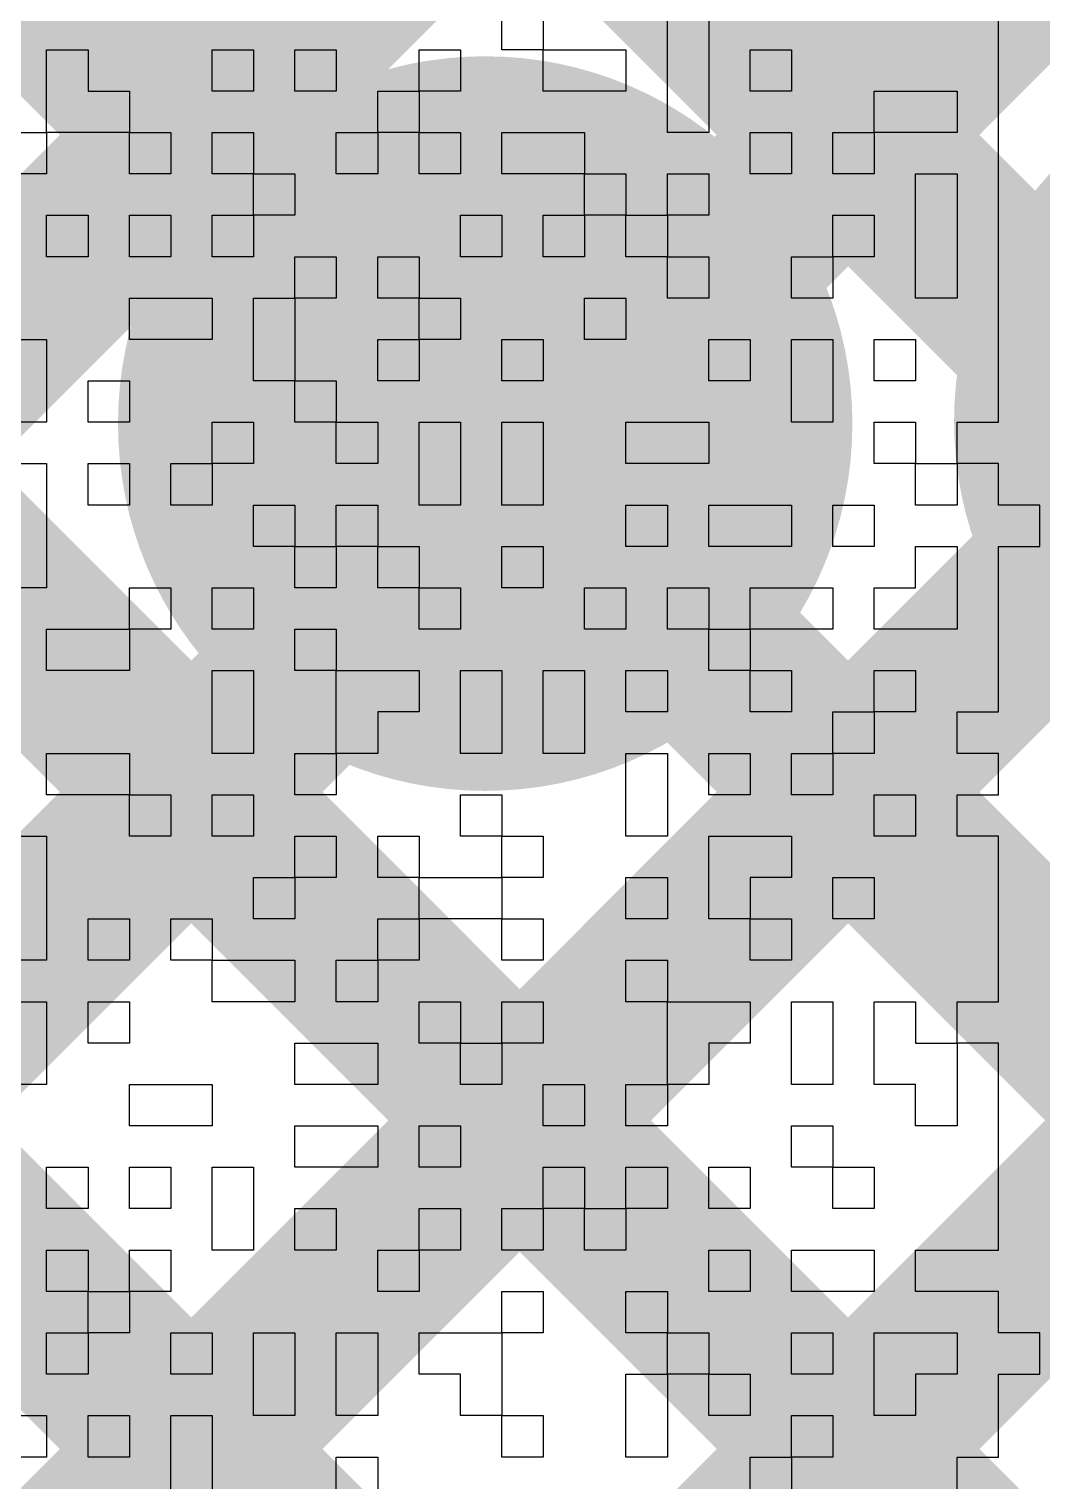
# Model space of a CAD drawing. Header units: millimetres. Extents: x 3.07 to 5.81, y 1.29 to 3.84.
# Drawn here: x 5.0135 to 5.0571, y 2.6715 to 2.734 of the extents above; entities that cross this region are included whole.
import ezdxf

# ---------------------------------------------------------------- set-up
doc = ezdxf.new("R2010")
doc.units = ezdxf.units.MM
doc.header["$MEASUREMENT"] = 0
for name, color, linetype in [('BottomLayer', 5, 'Continuous'), ('BottomOverlay', 54, 'Continuous'), ('BottomSolder', 6, 'Continuous'), ('TopLayer', 1, 'Continuous'), ('TopSolder', 216, 'Continuous'), ('ViaHoleLayer', 16, 'Continuous')]:
    doc.layers.add(name, color=color, linetype=linetype)

msp = doc.modelspace()

# ---------------------------------------------------------------- hatches: boundary and pattern name
at = {"layer": 'BottomLayer'}
for points in [[(4.727172, 3.045347), (4.732828, 3.051004), (5.142004, 2.641828), (5.136347, 2.636172)], [(4.727172, 3.017062), (4.732828, 3.022719), (5.113719, 2.641828), (5.108062, 2.636172)], [(4.727172, 2.988778), (4.732828, 2.994435), (5.085808, 2.641456), (5.080151, 2.635799)], [(4.727172, 2.960494), (4.732828, 2.966151), (5.066949, 2.632031), (5.061292, 2.626374)], [(4.732828, 2.407861), (4.727172, 2.413518), (5.178482, 2.864828), (5.184139, 2.859172)], [(4.732828, 2.379576), (4.727172, 2.385233), (5.206767, 2.864828), (5.212424, 2.859172)], [(4.732828, 2.436145), (4.727172, 2.441802), (5.150198, 2.864828), (5.155855, 2.859172)], [(4.732828, 2.351292), (4.727172, 2.356949), (5.235051, 2.864828), (5.240708, 2.859172)]]:
    msp.add_hatch(color=5, dxfattribs=at).paths.add_polyline_path(points)
h = msp.add_hatch(color=5, dxfattribs=at)
edge = h.paths.add_edge_path()
edge.add_arc((5.033117, 2.717003), 0.011811, 0, 360)
at = {"layer": 'BottomSolder'}
h = msp.add_hatch(color=6, dxfattribs=at)
edge = h.paths.add_edge_path()
edge.add_arc((5.033117, 2.717003), 0.015811, 0, 360)
h = msp.add_hatch(color=6, dxfattribs=at)
edge = h.paths.add_edge_path()
edge.add_arc((5.069117, 2.717114), 0.015811, 0, 360)
at = {"layer": 'TopLayer'}
for points in [[(4.92325, 2.849268), (4.928907, 2.854925), (5.20321, 2.580622), (5.197553, 2.574965)], [(4.85921, 2.828455), (4.864867, 2.834112), (5.116882, 2.582098), (5.111225, 2.576441)], [(4.887495, 2.828455), (4.893152, 2.834112), (5.138011, 2.589253), (5.132354, 2.583596)], [(4.915779, 2.828455), (4.921436, 2.834112), (5.164685, 2.590863), (5.159028, 2.585206)], [(4.875855, 2.579172), (4.870198, 2.584828), (5.058458, 2.773088), (5.064115, 2.767431)], [(4.904139, 2.579172), (4.898482, 2.584828), (5.086742, 2.773088), (5.092399, 2.767431)], [(4.932424, 2.579172), (4.926767, 2.584828), (5.115026, 2.773088), (5.120683, 2.767431)], [(4.960708, 2.579172), (4.955051, 2.584828), (5.143311, 2.773088), (5.148968, 2.767431)]]:
    msp.add_hatch(color=1, dxfattribs=at).paths.add_polyline_path(points)
h = msp.add_hatch(color=1, dxfattribs=at)
edge = h.paths.add_edge_path()
edge.add_arc((5.033117, 2.717003), 0.011811, 0, 360)
at = {"layer": 'TopSolder'}
h = msp.add_hatch(color=216, dxfattribs=at)
edge = h.paths.add_edge_path()
edge.add_arc((5.033117, 2.717003), 0.015811, 0, 360)
h = msp.add_hatch(color=216, dxfattribs=at)
edge = h.paths.add_edge_path()
edge.add_arc((5.069117, 2.717114), 0.015811, 0, 360)
at = {"layer": 'ViaHoleLayer'}
h = msp.add_hatch(color=16, dxfattribs=at)
edge = h.paths.add_edge_path()
edge.add_arc((5.033117, 2.717003), 0.007874, 0, 360)

# ---------------------------------------------------------------- linework, layer by layer
at = {"layer": 'BottomOverlay'}
for p, q in [((5.033833, 2.733096), (5.033833, 2.734878)), ((5.035614, 2.734878), (5.035614, 2.733096)), ((5.04096, 2.733096), (5.04096, 2.734878)), ((5.042741, 2.734878), (5.042741, 2.733096)), ((5.055213, 2.733096), (5.055213, 2.734878)), ((5.014234, 2.731314), (5.014234, 2.733096)), ((5.014234, 2.733096), (5.016015, 2.733096)), ((5.016015, 2.733096), (5.016015, 2.731314)), ((5.021361, 2.731314), (5.021361, 2.733096)), ((5.021361, 2.733096), (5.023142, 2.733096)), ((5.023142, 2.733096), (5.023142, 2.731314)), ((5.024924, 2.731314), (5.024924, 2.733096)), ((5.024924, 2.733096), (5.026706, 2.733096)), ((5.026706, 2.733096), (5.026706, 2.731314)), ((5.030269, 2.731314), (5.030269, 2.733096)), ((5.030269, 2.733096), (5.032051, 2.733096)), ((5.032051, 2.733096), (5.032051, 2.731314)), ((5.035614, 2.733096), (5.033833, 2.733096)), ((5.035614, 2.731314), (5.035614, 2.733096)), ((5.035614, 2.733096), (5.039178, 2.733096)), ((5.039178, 2.733096), (5.039178, 2.731314)), ((5.04096, 2.731314), (5.04096, 2.733096)), ((5.042741, 2.733096), (5.042741, 2.731314)), ((5.044523, 2.731314), (5.044523, 2.733096)), ((5.044523, 2.733096), (5.046305, 2.733096)), ((5.046305, 2.733096), (5.046305, 2.731314)), ((5.055213, 2.731314), (5.055213, 2.733096)), ((5.014234, 2.729533), (5.014234, 2.731314)), ((5.016015, 2.731314), (5.017797, 2.731314)), ((5.017797, 2.731314), (5.017797, 2.729533)), ((5.023142, 2.731314), (5.021361, 2.731314)), ((5.026706, 2.731314), (5.024924, 2.731314)), ((5.028487, 2.729533), (5.028487, 2.731314)), ((5.028487, 2.731314), (5.030269, 2.731314)), ((5.032051, 2.731314), (5.030269, 2.731314)), ((5.030269, 2.731314), (5.030269, 2.729533)), ((5.039178, 2.731314), (5.035614, 2.731314)), ((5.04096, 2.729533), (5.04096, 2.731314)), ((5.042741, 2.731314), (5.042741, 2.729533)), ((5.046305, 2.731314), (5.044523, 2.731314)), ((5.049868, 2.729533), (5.049868, 2.731314)), ((5.049868, 2.731314), (5.053432, 2.731314)), ((5.053432, 2.731314), (5.053432, 2.729533)), ((5.055213, 2.729533), (5.055213, 2.731314)), ((5.012452, 2.729533), (5.014234, 2.729533)), ((5.017797, 2.729533), (5.014234, 2.729533)), ((5.014234, 2.729533), (5.014234, 2.727751)), ((5.017797, 2.727751), (5.017797, 2.729533)), ((5.017797, 2.729533), (5.019579, 2.729533)), ((5.019579, 2.729533), (5.019579, 2.727751)), ((5.021361, 2.727751), (5.021361, 2.729533)), ((5.021361, 2.729533), (5.023142, 2.729533)), ((5.023142, 2.729533), (5.023142, 2.727751)), ((5.026706, 2.727751), (5.026706, 2.729533)), ((5.026706, 2.729533), (5.028487, 2.729533)), ((5.030269, 2.729533), (5.028487, 2.729533)), ((5.028487, 2.729533), (5.028487, 2.727751)), ((5.030269, 2.727751), (5.030269, 2.729533)), ((5.030269, 2.729533), (5.032051, 2.729533)), ((5.032051, 2.729533), (5.032051, 2.727751)), ((5.033833, 2.727751), (5.033833, 2.729533)), ((5.033833, 2.729533), (5.037396, 2.729533)), ((5.037396, 2.729533), (5.037396, 2.727751)), ((5.042741, 2.729533), (5.04096, 2.729533)), ((5.044523, 2.727751), (5.044523, 2.729533)), ((5.044523, 2.729533), (5.046305, 2.729533)), ((5.046305, 2.729533), (5.046305, 2.727751)), ((5.048087, 2.727751), (5.048087, 2.729533)), ((5.048087, 2.729533), (5.049868, 2.729533)), ((5.053432, 2.729533), (5.049868, 2.729533)), ((5.049868, 2.729533), (5.049868, 2.727751)), ((5.055213, 2.727751), (5.055213, 2.729533)), ((5.014234, 2.727751), (5.012452, 2.727751)), ((5.019579, 2.727751), (5.017797, 2.727751)), ((5.023142, 2.727751), (5.021361, 2.727751)), ((5.023142, 2.725969), (5.023142, 2.727751)), ((5.023142, 2.727751), (5.024924, 2.727751)), ((5.024924, 2.727751), (5.024924, 2.725969)), ((5.028487, 2.727751), (5.026706, 2.727751)), ((5.032051, 2.727751), (5.030269, 2.727751)), ((5.037396, 2.727751), (5.033833, 2.727751)), ((5.037396, 2.725969), (5.037396, 2.727751)), ((5.037396, 2.727751), (5.039178, 2.727751)), ((5.039178, 2.727751), (5.039178, 2.725969)), ((5.04096, 2.725969), (5.04096, 2.727751)), ((5.04096, 2.727751), (5.042741, 2.727751)), ((5.042741, 2.727751), (5.042741, 2.725969)), ((5.046305, 2.727751), (5.044523, 2.727751)), ((5.049868, 2.727751), (5.048087, 2.727751)), ((5.05165, 2.725969), (5.05165, 2.727751)), ((5.05165, 2.727751), (5.053432, 2.727751)), ((5.053432, 2.727751), (5.053432, 2.725969)), ((5.055213, 2.725969), (5.055213, 2.727751)), ((5.014234, 2.724187), (5.014234, 2.725969)), ((5.014234, 2.725969), (5.016015, 2.725969)), ((5.016015, 2.725969), (5.016015, 2.724187)), ((5.017797, 2.724187), (5.017797, 2.725969)), ((5.017797, 2.725969), (5.019579, 2.725969)), ((5.019579, 2.725969), (5.019579, 2.724187)), ((5.021361, 2.724187), (5.021361, 2.725969)), ((5.021361, 2.725969), (5.023142, 2.725969)), ((5.024924, 2.725969), (5.023142, 2.725969)), ((5.023142, 2.725969), (5.023142, 2.724187)), ((5.032051, 2.724187), (5.032051, 2.725969)), ((5.032051, 2.725969), (5.033833, 2.725969)), ((5.033833, 2.725969), (5.033833, 2.724187)), ((5.035614, 2.724187), (5.035614, 2.725969)), ((5.035614, 2.725969), (5.037396, 2.725969)), ((5.039178, 2.725969), (5.037396, 2.725969)), ((5.037396, 2.725969), (5.037396, 2.724187)), ((5.039178, 2.724187), (5.039178, 2.725969)), ((5.039178, 2.725969), (5.04096, 2.725969)), ((5.042741, 2.725969), (5.04096, 2.725969)), ((5.04096, 2.725969), (5.04096, 2.724187)), ((5.048087, 2.724187), (5.048087, 2.725969)), ((5.048087, 2.725969), (5.049868, 2.725969)), ((5.049868, 2.725969), (5.049868, 2.724187)), ((5.05165, 2.724187), (5.05165, 2.725969)), ((5.053432, 2.725969), (5.053432, 2.724187)), ((5.055213, 2.724187), (5.055213, 2.725969)), ((5.016015, 2.724187), (5.014234, 2.724187)), ((5.019579, 2.724187), (5.017797, 2.724187)), ((5.023142, 2.724187), (5.021361, 2.724187)), ((5.024924, 2.722406), (5.024924, 2.724187)), ((5.024924, 2.724187), (5.026706, 2.724187)), ((5.026706, 2.724187), (5.026706, 2.722406)), ((5.028487, 2.722406), (5.028487, 2.724187)), ((5.028487, 2.724187), (5.030269, 2.724187)), ((5.030269, 2.724187), (5.030269, 2.722406)), ((5.033833, 2.724187), (5.032051, 2.724187)), ((5.037396, 2.724187), (5.035614, 2.724187)), ((5.04096, 2.724187), (5.039178, 2.724187)), ((5.04096, 2.722406), (5.04096, 2.724187)), ((5.04096, 2.724187), (5.042741, 2.724187)), ((5.042741, 2.724187), (5.042741, 2.722406)), ((5.046305, 2.722406), (5.046305, 2.724187)), ((5.046305, 2.724187), (5.048087, 2.724187)), ((5.049868, 2.724187), (5.048087, 2.724187)), ((5.048087, 2.724187), (5.048087, 2.722406)), ((5.05165, 2.722406), (5.05165, 2.724187)), ((5.053432, 2.724187), (5.053432, 2.722406)), ((5.055213, 2.722406), (5.055213, 2.724187)), ((5.017797, 2.720624), (5.017797, 2.722406)), ((5.017797, 2.722406), (5.021361, 2.722406)), ((5.021361, 2.722406), (5.021361, 2.720624)), ((5.023142, 2.720624), (5.023142, 2.722406)), ((5.023142, 2.722406), (5.024924, 2.722406)), ((5.026706, 2.722406), (5.024924, 2.722406)), ((5.024924, 2.722406), (5.024924, 2.720624)), ((5.030269, 2.722406), (5.028487, 2.722406)), ((5.030269, 2.720624), (5.030269, 2.722406)), ((5.030269, 2.722406), (5.032051, 2.722406)), ((5.032051, 2.722406), (5.032051, 2.720624)), ((5.037396, 2.720624), (5.037396, 2.722406)), ((5.037396, 2.722406), (5.039178, 2.722406)), ((5.039178, 2.722406), (5.039178, 2.720624)), ((5.042741, 2.722406), (5.04096, 2.722406)), ((5.048087, 2.722406), (5.046305, 2.722406)), ((5.053432, 2.722406), (5.05165, 2.722406)), ((5.055213, 2.720624), (5.055213, 2.722406)), ((5.012452, 2.720624), (5.014234, 2.720624)), ((5.014234, 2.720624), (5.014234, 2.718842)), ((5.021361, 2.720624), (5.017797, 2.720624)), ((5.023142, 2.718842), (5.023142, 2.720624)), ((5.024924, 2.720624), (5.024924, 2.718842)), ((5.028487, 2.718842), (5.028487, 2.720624)), ((5.028487, 2.720624), (5.030269, 2.720624)), ((5.032051, 2.720624), (5.030269, 2.720624)), ((5.030269, 2.720624), (5.030269, 2.718842)), ((5.033833, 2.718842), (5.033833, 2.720624)), ((5.033833, 2.720624), (5.035614, 2.720624)), ((5.035614, 2.720624), (5.035614, 2.718842)), ((5.039178, 2.720624), (5.037396, 2.720624)), ((5.042741, 2.718842), (5.042741, 2.720624)), ((5.042741, 2.720624), (5.044523, 2.720624)), ((5.044523, 2.720624), (5.044523, 2.718842)), ((5.046305, 2.718842), (5.046305, 2.720624)), ((5.046305, 2.720624), (5.048087, 2.720624)), ((5.048087, 2.720624), (5.048087, 2.718842)), ((5.049868, 2.718842), (5.049868, 2.720624)), ((5.049868, 2.720624), (5.05165, 2.720624)), ((5.05165, 2.720624), (5.05165, 2.718842)), ((5.055213, 2.718842), (5.055213, 2.720624)), ((5.014234, 2.718842), (5.014234, 2.717061)), ((5.016015, 2.717061), (5.016015, 2.718842)), ((5.016015, 2.718842), (5.017797, 2.718842)), ((5.017797, 2.718842), (5.017797, 2.717061)), ((5.024924, 2.718842), (5.023142, 2.718842)), ((5.024924, 2.717061), (5.024924, 2.718842)), ((5.024924, 2.718842), (5.026706, 2.718842)), ((5.026706, 2.718842), (5.026706, 2.717061)), ((5.030269, 2.718842), (5.028487, 2.718842)), ((5.035614, 2.718842), (5.033833, 2.718842)), ((5.044523, 2.718842), (5.042741, 2.718842)), ((5.046305, 2.717061), (5.046305, 2.718842)), ((5.048087, 2.718842), (5.048087, 2.717061)), ((5.05165, 2.718842), (5.049868, 2.718842)), ((5.055213, 2.717061), (5.055213, 2.718842)), ((5.014234, 2.717061), (5.012452, 2.717061)), ((5.017797, 2.717061), (5.016015, 2.717061)), ((5.021361, 2.715279), (5.021361, 2.717061)), ((5.021361, 2.717061), (5.023142, 2.717061)), ((5.023142, 2.717061), (5.023142, 2.715279)), ((5.026706, 2.717061), (5.024924, 2.717061)), ((5.026706, 2.715279), (5.026706, 2.717061)), ((5.026706, 2.717061), (5.028487, 2.717061)), ((5.028487, 2.717061), (5.028487, 2.715279)), ((5.030269, 2.715279), (5.030269, 2.717061)), ((5.030269, 2.717061), (5.032051, 2.717061)), ((5.032051, 2.717061), (5.032051, 2.715279)), ((5.033833, 2.715279), (5.033833, 2.717061)), ((5.033833, 2.717061), (5.035614, 2.717061)), ((5.035614, 2.717061), (5.035614, 2.715279)), ((5.039178, 2.715279), (5.039178, 2.717061)), ((5.039178, 2.717061), (5.042741, 2.717061)), ((5.042741, 2.717061), (5.042741, 2.715279)), ((5.048087, 2.717061), (5.046305, 2.717061)), ((5.049868, 2.715279), (5.049868, 2.717061)), ((5.049868, 2.717061), (5.05165, 2.717061)), ((5.05165, 2.717061), (5.05165, 2.715279)), ((5.053432, 2.715279), (5.053432, 2.717061)), ((5.053432, 2.717061), (5.055213, 2.717061)), ((5.012452, 2.715279), (5.014234, 2.715279)), ((5.014234, 2.715279), (5.014234, 2.713497)), ((5.016015, 2.713497), (5.016015, 2.715279)), ((5.016015, 2.715279), (5.017797, 2.715279)), ((5.017797, 2.715279), (5.017797, 2.713497)), ((5.019579, 2.713497), (5.019579, 2.715279)), ((5.019579, 2.715279), (5.021361, 2.715279)), ((5.023142, 2.715279), (5.021361, 2.715279)), ((5.021361, 2.715279), (5.021361, 2.713497)), ((5.028487, 2.715279), (5.026706, 2.715279)), ((5.030269, 2.713497), (5.030269, 2.715279)), ((5.032051, 2.715279), (5.032051, 2.713497)), ((5.033833, 2.713497), (5.033833, 2.715279)), ((5.035614, 2.715279), (5.035614, 2.713497)), ((5.042741, 2.715279), (5.039178, 2.715279)), ((5.05165, 2.715279), (5.049868, 2.715279)), ((5.05165, 2.713497), (5.05165, 2.715279)), ((5.05165, 2.715279), (5.053432, 2.715279)), ((5.055213, 2.715279), (5.053432, 2.715279)), ((5.053432, 2.715279), (5.053432, 2.713497)), ((5.055213, 2.713497), (5.055213, 2.715279)), ((5.014234, 2.713497), (5.014234, 2.711715)), ((5.017797, 2.713497), (5.016015, 2.713497)), ((5.021361, 2.713497), (5.019579, 2.713497)), ((5.023142, 2.711715), (5.023142, 2.713497)), ((5.023142, 2.713497), (5.024924, 2.713497)), ((5.024924, 2.713497), (5.024924, 2.711715)), ((5.026706, 2.711715), (5.026706, 2.713497)), ((5.026706, 2.713497), (5.028487, 2.713497)), ((5.028487, 2.713497), (5.028487, 2.711715)), ((5.032051, 2.713497), (5.030269, 2.713497)), ((5.035614, 2.713497), (5.033833, 2.713497)), ((5.039178, 2.711715), (5.039178, 2.713497)), ((5.039178, 2.713497), (5.04096, 2.713497)), ((5.04096, 2.713497), (5.04096, 2.711715)), ((5.042741, 2.711715), (5.042741, 2.713497)), ((5.042741, 2.713497), (5.046305, 2.713497)), ((5.046305, 2.713497), (5.046305, 2.711715)), ((5.048087, 2.711715), (5.048087, 2.713497)), ((5.048087, 2.713497), (5.049868, 2.713497)), ((5.049868, 2.713497), (5.049868, 2.711715)), ((5.053432, 2.713497), (5.05165, 2.713497)), ((5.056995, 2.713497), (5.055213, 2.713497)), ((5.056995, 2.711715), (5.056995, 2.713497)), ((5.014234, 2.711715), (5.014234, 2.709934)), ((5.024924, 2.711715), (5.023142, 2.711715)), ((5.024924, 2.709934), (5.024924, 2.711715)), ((5.024924, 2.711715), (5.026706, 2.711715)), ((5.028487, 2.711715), (5.026706, 2.711715)), ((5.026706, 2.711715), (5.026706, 2.709934)), ((5.028487, 2.709934), (5.028487, 2.711715)), ((5.028487, 2.711715), (5.030269, 2.711715)), ((5.030269, 2.711715), (5.030269, 2.709934)), ((5.033833, 2.709934), (5.033833, 2.711715)), ((5.033833, 2.711715), (5.035614, 2.711715)), ((5.035614, 2.711715), (5.035614, 2.709934)), ((5.04096, 2.711715), (5.039178, 2.711715)), ((5.046305, 2.711715), (5.042741, 2.711715)), ((5.049868, 2.711715), (5.048087, 2.711715)), ((5.05165, 2.709934), (5.05165, 2.711715)), ((5.05165, 2.711715), (5.053432, 2.711715)), ((5.053432, 2.711715), (5.053432, 2.709934)), ((5.055213, 2.709934), (5.055213, 2.711715)), ((5.055213, 2.711715), (5.056995, 2.711715)), ((5.014234, 2.709934), (5.012452, 2.709934)), ((5.017797, 2.708152), (5.017797, 2.709934)), ((5.017797, 2.709934), (5.019579, 2.709934)), ((5.019579, 2.709934), (5.019579, 2.708152)), ((5.021361, 2.708152), (5.021361, 2.709934)), ((5.021361, 2.709934), (5.023142, 2.709934)), ((5.023142, 2.709934), (5.023142, 2.708152)), ((5.026706, 2.709934), (5.024924, 2.709934)), ((5.030269, 2.709934), (5.028487, 2.709934)), ((5.030269, 2.708152), (5.030269, 2.709934)), ((5.030269, 2.709934), (5.032051, 2.709934)), ((5.032051, 2.709934), (5.032051, 2.708152)), ((5.035614, 2.709934), (5.033833, 2.709934)), ((5.037396, 2.708152), (5.037396, 2.709934)), ((5.037396, 2.709934), (5.039178, 2.709934)), ((5.039178, 2.709934), (5.039178, 2.708152)), ((5.04096, 2.708152), (5.04096, 2.709934)), ((5.04096, 2.709934), (5.042741, 2.709934)), ((5.042741, 2.709934), (5.042741, 2.708152)), ((5.044523, 2.708152), (5.044523, 2.709934)), ((5.044523, 2.709934), (5.048087, 2.709934)), ((5.048087, 2.709934), (5.048087, 2.708152)), ((5.049868, 2.708152), (5.049868, 2.709934)), ((5.049868, 2.709934), (5.05165, 2.709934)), ((5.053432, 2.709934), (5.053432, 2.708152)), ((5.055213, 2.708152), (5.055213, 2.709934)), ((5.014234, 2.70637), (5.014234, 2.708152)), ((5.014234, 2.708152), (5.017797, 2.708152)), ((5.019579, 2.708152), (5.017797, 2.708152)), ((5.017797, 2.708152), (5.017797, 2.70637)), ((5.023142, 2.708152), (5.021361, 2.708152)), ((5.024924, 2.70637), (5.024924, 2.708152)), ((5.024924, 2.708152), (5.026706, 2.708152)), ((5.026706, 2.708152), (5.026706, 2.70637)), ((5.032051, 2.708152), (5.030269, 2.708152)), ((5.039178, 2.708152), (5.037396, 2.708152)), ((5.042741, 2.708152), (5.04096, 2.708152)), ((5.042741, 2.70637), (5.042741, 2.708152)), ((5.042741, 2.708152), (5.044523, 2.708152)), ((5.048087, 2.708152), (5.044523, 2.708152)), ((5.044523, 2.708152), (5.044523, 2.70637)), ((5.053432, 2.708152), (5.049868, 2.708152)), ((5.055213, 2.70637), (5.055213, 2.708152)), ((5.017797, 2.70637), (5.014234, 2.70637)), ((5.021361, 2.704588), (5.021361, 2.70637)), ((5.021361, 2.70637), (5.023142, 2.70637)), ((5.023142, 2.70637), (5.023142, 2.704588)), ((5.026706, 2.70637), (5.024924, 2.70637)), ((5.026706, 2.704588), (5.026706, 2.70637)), ((5.026706, 2.70637), (5.030269, 2.70637)), ((5.030269, 2.70637), (5.030269, 2.704588)), ((5.032051, 2.704588), (5.032051, 2.70637)), ((5.032051, 2.70637), (5.033833, 2.70637)), ((5.033833, 2.70637), (5.033833, 2.704588)), ((5.035614, 2.704588), (5.035614, 2.70637)), ((5.035614, 2.70637), (5.037396, 2.70637)), ((5.037396, 2.70637), (5.037396, 2.704588)), ((5.039178, 2.704588), (5.039178, 2.70637)), ((5.039178, 2.70637), (5.04096, 2.70637)), ((5.04096, 2.70637), (5.04096, 2.704588)), ((5.044523, 2.70637), (5.042741, 2.70637)), ((5.044523, 2.704588), (5.044523, 2.70637)), ((5.044523, 2.70637), (5.046305, 2.70637)), ((5.046305, 2.70637), (5.046305, 2.704588)), ((5.049868, 2.704588), (5.049868, 2.70637)), ((5.049868, 2.70637), (5.05165, 2.70637)), ((5.05165, 2.70637), (5.05165, 2.704588)), ((5.055213, 2.704588), (5.055213, 2.70637)), ((5.021361, 2.702807), (5.021361, 2.704588)), ((5.023142, 2.704588), (5.023142, 2.702807)), ((5.026706, 2.702807), (5.026706, 2.704588)), ((5.030269, 2.704588), (5.028487, 2.704588)), ((5.028487, 2.704588), (5.028487, 2.702807)), ((5.032051, 2.702807), (5.032051, 2.704588)), ((5.033833, 2.704588), (5.033833, 2.702807)), ((5.035614, 2.702807), (5.035614, 2.704588)), ((5.037396, 2.704588), (5.037396, 2.702807)), ((5.04096, 2.704588), (5.039178, 2.704588)), ((5.046305, 2.704588), (5.044523, 2.704588)), ((5.048087, 2.702807), (5.048087, 2.704588)), ((5.048087, 2.704588), (5.049868, 2.704588)), ((5.05165, 2.704588), (5.049868, 2.704588)), ((5.049868, 2.704588), (5.049868, 2.702807)), ((5.053432, 2.702807), (5.053432, 2.704588)), ((5.053432, 2.704588), (5.055213, 2.704588)), ((5.014234, 2.701025), (5.014234, 2.702807)), ((5.014234, 2.702807), (5.017797, 2.702807)), ((5.017797, 2.702807), (5.017797, 2.701025)), ((5.023142, 2.702807), (5.021361, 2.702807)), ((5.024924, 2.701025), (5.024924, 2.702807)), ((5.024924, 2.702807), (5.026706, 2.702807)), ((5.028487, 2.702807), (5.026706, 2.702807)), ((5.026706, 2.702807), (5.026706, 2.701025)), ((5.033833, 2.702807), (5.032051, 2.702807)), ((5.037396, 2.702807), (5.035614, 2.702807)), ((5.039178, 2.701025), (5.039178, 2.702807)), ((5.039178, 2.702807), (5.04096, 2.702807)), ((5.04096, 2.702807), (5.04096, 2.701025)), ((5.042741, 2.701025), (5.042741, 2.702807)), ((5.042741, 2.702807), (5.044523, 2.702807)), ((5.044523, 2.702807), (5.044523, 2.701025)), ((5.046305, 2.701025), (5.046305, 2.702807)), ((5.046305, 2.702807), (5.048087, 2.702807)), ((5.049868, 2.702807), (5.048087, 2.702807)), ((5.048087, 2.702807), (5.048087, 2.701025)), ((5.055213, 2.702807), (5.053432, 2.702807)), ((5.055213, 2.701025), (5.055213, 2.702807)), ((5.017797, 2.701025), (5.014234, 2.701025)), ((5.017797, 2.699243), (5.017797, 2.701025)), ((5.017797, 2.701025), (5.019579, 2.701025)), ((5.019579, 2.701025), (5.019579, 2.699243)), ((5.021361, 2.699243), (5.021361, 2.701025)), ((5.021361, 2.701025), (5.023142, 2.701025)), ((5.023142, 2.701025), (5.023142, 2.699243)), ((5.026706, 2.701025), (5.024924, 2.701025)), ((5.032051, 2.699243), (5.032051, 2.701025)), ((5.032051, 2.701025), (5.033833, 2.701025)), ((5.033833, 2.701025), (5.033833, 2.699243)), ((5.039178, 2.699243), (5.039178, 2.701025)), ((5.04096, 2.701025), (5.04096, 2.699243)), ((5.044523, 2.701025), (5.042741, 2.701025)), ((5.048087, 2.701025), (5.046305, 2.701025)), ((5.049868, 2.699243), (5.049868, 2.701025)), ((5.049868, 2.701025), (5.05165, 2.701025)), ((5.05165, 2.701025), (5.05165, 2.699243)), ((5.053432, 2.699243), (5.053432, 2.701025)), ((5.053432, 2.701025), (5.055213, 2.701025)), ((5.012452, 2.699243), (5.014234, 2.699243)), ((5.014234, 2.699243), (5.014234, 2.697462)), ((5.019579, 2.699243), (5.017797, 2.699243)), ((5.023142, 2.699243), (5.021361, 2.699243)), ((5.024924, 2.697462), (5.024924, 2.699243)), ((5.024924, 2.699243), (5.026706, 2.699243)), ((5.026706, 2.699243), (5.026706, 2.697462)), ((5.028487, 2.697462), (5.028487, 2.699243)), ((5.028487, 2.699243), (5.030269, 2.699243)), ((5.030269, 2.699243), (5.030269, 2.697462)), ((5.033833, 2.699243), (5.032051, 2.699243)), ((5.033833, 2.697462), (5.033833, 2.699243)), ((5.033833, 2.699243), (5.035614, 2.699243)), ((5.035614, 2.699243), (5.035614, 2.697462)), ((5.04096, 2.699243), (5.039178, 2.699243)), ((5.042741, 2.697462), (5.042741, 2.699243)), ((5.042741, 2.699243), (5.046305, 2.699243)), ((5.046305, 2.699243), (5.046305, 2.697462)), ((5.05165, 2.699243), (5.049868, 2.699243)), ((5.055213, 2.699243), (5.053432, 2.699243)), ((5.055213, 2.697462), (5.055213, 2.699243)), ((5.014234, 2.697462), (5.014234, 2.69568)), ((5.023142, 2.69568), (5.023142, 2.697462)), ((5.023142, 2.697462), (5.024924, 2.697462)), ((5.026706, 2.697462), (5.024924, 2.697462)), ((5.024924, 2.697462), (5.024924, 2.69568)), ((5.030269, 2.697462), (5.028487, 2.697462)), ((5.030269, 2.69568), (5.030269, 2.697462)), ((5.030269, 2.697462), (5.033833, 2.697462)), ((5.035614, 2.697462), (5.033833, 2.697462)), ((5.033833, 2.697462), (5.033833, 2.69568)), ((5.039178, 2.69568), (5.039178, 2.697462)), ((5.039178, 2.697462), (5.04096, 2.697462)), ((5.04096, 2.697462), (5.04096, 2.69568)), ((5.042741, 2.69568), (5.042741, 2.697462)), ((5.046305, 2.697462), (5.044523, 2.697462)), ((5.044523, 2.697462), (5.044523, 2.69568)), ((5.048087, 2.69568), (5.048087, 2.697462)), ((5.048087, 2.697462), (5.049868, 2.697462)), ((5.049868, 2.697462), (5.049868, 2.69568)), ((5.055213, 2.69568), (5.055213, 2.697462)), ((5.014234, 2.69568), (5.014234, 2.693898)), ((5.016015, 2.693898), (5.016015, 2.69568)), ((5.016015, 2.69568), (5.017797, 2.69568)), ((5.017797, 2.69568), (5.017797, 2.693898)), ((5.019579, 2.693898), (5.019579, 2.69568)), ((5.019579, 2.69568), (5.021361, 2.69568)), ((5.021361, 2.69568), (5.021361, 2.693898)), ((5.024924, 2.69568), (5.023142, 2.69568)), ((5.028487, 2.693898), (5.028487, 2.69568)), ((5.028487, 2.69568), (5.030269, 2.69568)), ((5.033833, 2.69568), (5.030269, 2.69568)), ((5.030269, 2.69568), (5.030269, 2.693898)), ((5.033833, 2.693898), (5.033833, 2.69568)), ((5.033833, 2.69568), (5.035614, 2.69568)), ((5.035614, 2.69568), (5.035614, 2.693898)), ((5.04096, 2.69568), (5.039178, 2.69568)), ((5.044523, 2.69568), (5.042741, 2.69568)), ((5.044523, 2.693898), (5.044523, 2.69568)), ((5.044523, 2.69568), (5.046305, 2.69568)), ((5.046305, 2.69568), (5.046305, 2.693898)), ((5.049868, 2.69568), (5.048087, 2.69568)), ((5.055213, 2.693898), (5.055213, 2.69568)), ((5.014234, 2.693898), (5.012452, 2.693898)), ((5.017797, 2.693898), (5.016015, 2.693898)), ((5.021361, 2.693898), (5.019579, 2.693898)), ((5.021361, 2.692116), (5.021361, 2.693898)), ((5.021361, 2.693898), (5.024924, 2.693898)), ((5.024924, 2.693898), (5.024924, 2.692116)), ((5.026706, 2.692116), (5.026706, 2.693898)), ((5.026706, 2.693898), (5.028487, 2.693898)), ((5.030269, 2.693898), (5.028487, 2.693898)), ((5.028487, 2.693898), (5.028487, 2.692116)), ((5.035614, 2.693898), (5.033833, 2.693898)), ((5.039178, 2.692116), (5.039178, 2.693898)), ((5.039178, 2.693898), (5.04096, 2.693898)), ((5.04096, 2.693898), (5.04096, 2.692116)), ((5.046305, 2.693898), (5.044523, 2.693898)), ((5.055213, 2.692116), (5.055213, 2.693898)), ((5.012452, 2.692116), (5.014234, 2.692116)), ((5.014234, 2.692116), (5.014234, 2.690335)), ((5.016015, 2.690335), (5.016015, 2.692116)), ((5.016015, 2.692116), (5.017797, 2.692116)), ((5.017797, 2.692116), (5.017797, 2.690335)), ((5.024924, 2.692116), (5.021361, 2.692116)), ((5.028487, 2.692116), (5.026706, 2.692116)), ((5.030269, 2.690335), (5.030269, 2.692116)), ((5.030269, 2.692116), (5.032051, 2.692116)), ((5.032051, 2.692116), (5.032051, 2.690335)), ((5.033833, 2.690335), (5.033833, 2.692116)), ((5.033833, 2.692116), (5.035614, 2.692116)), ((5.035614, 2.692116), (5.035614, 2.690335)), ((5.04096, 2.692116), (5.039178, 2.692116)), ((5.04096, 2.690335), (5.04096, 2.692116)), ((5.04096, 2.692116), (5.044523, 2.692116)), ((5.044523, 2.692116), (5.044523, 2.690335)), ((5.046305, 2.690335), (5.046305, 2.692116)), ((5.046305, 2.692116), (5.048087, 2.692116)), ((5.048087, 2.692116), (5.048087, 2.690335)), ((5.049868, 2.690335), (5.049868, 2.692116)), ((5.049868, 2.692116), (5.05165, 2.692116)), ((5.05165, 2.692116), (5.05165, 2.690335)), ((5.053432, 2.690335), (5.053432, 2.692116)), ((5.053432, 2.692116), (5.055213, 2.692116)), ((5.014234, 2.690335), (5.014234, 2.688553)), ((5.017797, 2.690335), (5.016015, 2.690335)), ((5.024924, 2.688553), (5.024924, 2.690335)), ((5.024924, 2.690335), (5.028487, 2.690335)), ((5.028487, 2.690335), (5.028487, 2.688553)), ((5.032051, 2.690335), (5.030269, 2.690335)), ((5.032051, 2.688553), (5.032051, 2.690335)), ((5.032051, 2.690335), (5.033833, 2.690335)), ((5.035614, 2.690335), (5.033833, 2.690335)), ((5.033833, 2.690335), (5.033833, 2.688553)), ((5.04096, 2.688553), (5.04096, 2.690335)), ((5.044523, 2.690335), (5.042741, 2.690335)), ((5.042741, 2.690335), (5.042741, 2.688553)), ((5.046305, 2.688553), (5.046305, 2.690335)), ((5.048087, 2.690335), (5.048087, 2.688553)), ((5.049868, 2.688553), (5.049868, 2.690335)), ((5.05165, 2.690335), (5.053432, 2.690335)), ((5.055213, 2.690335), (5.053432, 2.690335)), ((5.053432, 2.690335), (5.053432, 2.688553)), ((5.055213, 2.688553), (5.055213, 2.690335)), ((5.014234, 2.688553), (5.012452, 2.688553)), ((5.017797, 2.686771), (5.017797, 2.688553)), ((5.017797, 2.688553), (5.021361, 2.688553)), ((5.021361, 2.688553), (5.021361, 2.686771)), ((5.028487, 2.688553), (5.024924, 2.688553)), ((5.033833, 2.688553), (5.032051, 2.688553)), ((5.035614, 2.686771), (5.035614, 2.688553)), ((5.035614, 2.688553), (5.037396, 2.688553)), ((5.037396, 2.688553), (5.037396, 2.686771)), ((5.039178, 2.686771), (5.039178, 2.688553)), ((5.039178, 2.688553), (5.04096, 2.688553)), ((5.042741, 2.688553), (5.04096, 2.688553)), ((5.04096, 2.688553), (5.04096, 2.686771)), ((5.048087, 2.688553), (5.046305, 2.688553)), ((5.05165, 2.688553), (5.049868, 2.688553)), ((5.05165, 2.686771), (5.05165, 2.688553)), ((5.053432, 2.688553), (5.053432, 2.686771)), ((5.055213, 2.686771), (5.055213, 2.688553)), ((5.021361, 2.686771), (5.017797, 2.686771)), ((5.024924, 2.684989), (5.024924, 2.686771)), ((5.024924, 2.686771), (5.028487, 2.686771)), ((5.028487, 2.686771), (5.028487, 2.684989)), ((5.030269, 2.684989), (5.030269, 2.686771)), ((5.030269, 2.686771), (5.032051, 2.686771)), ((5.032051, 2.686771), (5.032051, 2.684989)), ((5.037396, 2.686771), (5.035614, 2.686771)), ((5.04096, 2.686771), (5.039178, 2.686771)), ((5.046305, 2.684989), (5.046305, 2.686771)), ((5.046305, 2.686771), (5.048087, 2.686771)), ((5.048087, 2.686771), (5.048087, 2.684989)), ((5.053432, 2.686771), (5.05165, 2.686771)), ((5.055213, 2.684989), (5.055213, 2.686771)), ((5.014234, 2.683208), (5.014234, 2.684989)), ((5.014234, 2.684989), (5.016015, 2.684989)), ((5.016015, 2.684989), (5.016015, 2.683208)), ((5.017797, 2.683208), (5.017797, 2.684989)), ((5.017797, 2.684989), (5.019579, 2.684989)), ((5.019579, 2.684989), (5.019579, 2.683208)), ((5.021361, 2.683208), (5.021361, 2.684989)), ((5.021361, 2.684989), (5.023142, 2.684989)), ((5.023142, 2.684989), (5.023142, 2.683208)), ((5.028487, 2.684989), (5.024924, 2.684989)), ((5.032051, 2.684989), (5.030269, 2.684989)), ((5.035614, 2.683208), (5.035614, 2.684989)), ((5.035614, 2.684989), (5.037396, 2.684989)), ((5.037396, 2.684989), (5.037396, 2.683208)), ((5.039178, 2.683208), (5.039178, 2.684989)), ((5.039178, 2.684989), (5.04096, 2.684989)), ((5.04096, 2.684989), (5.04096, 2.683208)), ((5.042741, 2.683208), (5.042741, 2.684989)), ((5.042741, 2.684989), (5.044523, 2.684989)), ((5.044523, 2.684989), (5.044523, 2.683208)), ((5.048087, 2.684989), (5.046305, 2.684989)), ((5.048087, 2.683208), (5.048087, 2.684989)), ((5.048087, 2.684989), (5.049868, 2.684989)), ((5.049868, 2.684989), (5.049868, 2.683208)), ((5.055213, 2.683208), (5.055213, 2.684989)), ((5.016015, 2.683208), (5.014234, 2.683208)), ((5.019579, 2.683208), (5.017797, 2.683208)), ((5.021361, 2.681426), (5.021361, 2.683208)), ((5.023142, 2.683208), (5.023142, 2.681426)), ((5.024924, 2.681426), (5.024924, 2.683208)), ((5.024924, 2.683208), (5.026706, 2.683208)), ((5.026706, 2.683208), (5.026706, 2.681426)), ((5.030269, 2.681426), (5.030269, 2.683208)), ((5.030269, 2.683208), (5.032051, 2.683208)), ((5.032051, 2.683208), (5.032051, 2.681426)), ((5.033833, 2.681426), (5.033833, 2.683208)), ((5.033833, 2.683208), (5.035614, 2.683208)), ((5.037396, 2.683208), (5.035614, 2.683208)), ((5.035614, 2.683208), (5.035614, 2.681426)), ((5.037396, 2.681426), (5.037396, 2.683208)), ((5.037396, 2.683208), (5.039178, 2.683208)), ((5.04096, 2.683208), (5.039178, 2.683208)), ((5.039178, 2.683208), (5.039178, 2.681426)), ((5.044523, 2.683208), (5.042741, 2.683208)), ((5.049868, 2.683208), (5.048087, 2.683208)), ((5.055213, 2.681426), (5.055213, 2.683208)), ((5.014234, 2.679644), (5.014234, 2.681426)), ((5.014234, 2.681426), (5.016015, 2.681426)), ((5.016015, 2.681426), (5.016015, 2.679644)), ((5.017797, 2.679644), (5.017797, 2.681426)), ((5.017797, 2.681426), (5.019579, 2.681426)), ((5.019579, 2.681426), (5.019579, 2.679644)), ((5.023142, 2.681426), (5.021361, 2.681426)), ((5.026706, 2.681426), (5.024924, 2.681426)), ((5.028487, 2.679644), (5.028487, 2.681426)), ((5.028487, 2.681426), (5.030269, 2.681426)), ((5.032051, 2.681426), (5.030269, 2.681426)), ((5.030269, 2.681426), (5.030269, 2.679644)), ((5.035614, 2.681426), (5.033833, 2.681426)), ((5.039178, 2.681426), (5.037396, 2.681426)), ((5.042741, 2.679644), (5.042741, 2.681426)), ((5.042741, 2.681426), (5.044523, 2.681426)), ((5.044523, 2.681426), (5.044523, 2.679644)), ((5.046305, 2.679644), (5.046305, 2.681426)), ((5.046305, 2.681426), (5.049868, 2.681426)), ((5.049868, 2.681426), (5.049868, 2.679644)), ((5.05165, 2.679644), (5.05165, 2.681426)), ((5.05165, 2.681426), (5.055213, 2.681426)), ((5.016015, 2.679644), (5.014234, 2.679644)), ((5.016015, 2.677862), (5.016015, 2.679644)), ((5.016015, 2.679644), (5.017797, 2.679644)), ((5.019579, 2.679644), (5.017797, 2.679644)), ((5.017797, 2.679644), (5.017797, 2.677862)), ((5.030269, 2.679644), (5.028487, 2.679644)), ((5.033833, 2.677862), (5.033833, 2.679644)), ((5.033833, 2.679644), (5.035614, 2.679644)), ((5.035614, 2.679644), (5.035614, 2.677862)), ((5.039178, 2.677862), (5.039178, 2.679644)), ((5.039178, 2.679644), (5.04096, 2.679644)), ((5.04096, 2.679644), (5.04096, 2.677862)), ((5.044523, 2.679644), (5.042741, 2.679644)), ((5.049868, 2.679644), (5.046305, 2.679644)), ((5.055213, 2.679644), (5.05165, 2.679644)), ((5.055213, 2.677862), (5.055213, 2.679644)), ((5.014234, 2.676081), (5.014234, 2.677862)), ((5.014234, 2.677862), (5.016015, 2.677862)), ((5.017797, 2.677862), (5.016015, 2.677862)), ((5.016015, 2.677862), (5.016015, 2.676081)), ((5.019579, 2.676081), (5.019579, 2.677862)), ((5.019579, 2.677862), (5.021361, 2.677862)), ((5.021361, 2.677862), (5.021361, 2.676081)), ((5.023142, 2.676081), (5.023142, 2.677862)), ((5.023142, 2.677862), (5.024924, 2.677862)), ((5.024924, 2.677862), (5.024924, 2.676081)), ((5.026706, 2.676081), (5.026706, 2.677862)), ((5.026706, 2.677862), (5.028487, 2.677862)), ((5.028487, 2.677862), (5.028487, 2.676081)), ((5.030269, 2.676081), (5.030269, 2.677862)), ((5.030269, 2.677862), (5.033833, 2.677862)), ((5.035614, 2.677862), (5.033833, 2.677862)), ((5.033833, 2.677862), (5.033833, 2.676081)), ((5.04096, 2.677862), (5.039178, 2.677862)), ((5.04096, 2.676081), (5.04096, 2.677862)), ((5.04096, 2.677862), (5.042741, 2.677862)), ((5.042741, 2.677862), (5.042741, 2.676081)), ((5.046305, 2.676081), (5.046305, 2.677862)), ((5.046305, 2.677862), (5.048087, 2.677862)), ((5.048087, 2.677862), (5.048087, 2.676081)), ((5.049868, 2.676081), (5.049868, 2.677862)), ((5.049868, 2.677862), (5.053432, 2.677862)), ((5.053432, 2.677862), (5.053432, 2.676081)), ((5.056995, 2.677862), (5.055213, 2.677862)), ((5.056995, 2.676081), (5.056995, 2.677862)), ((5.016015, 2.676081), (5.014234, 2.676081)), ((5.021361, 2.676081), (5.019579, 2.676081)), ((5.023142, 2.674299), (5.023142, 2.676081)), ((5.024924, 2.676081), (5.024924, 2.674299)), ((5.026706, 2.674299), (5.026706, 2.676081)), ((5.028487, 2.676081), (5.028487, 2.674299)), ((5.032051, 2.676081), (5.030269, 2.676081)), ((5.032051, 2.674299), (5.032051, 2.676081)), ((5.033833, 2.676081), (5.033833, 2.674299)), ((5.039178, 2.674299), (5.039178, 2.676081)), ((5.039178, 2.676081), (5.04096, 2.676081)), ((5.042741, 2.676081), (5.04096, 2.676081)), ((5.04096, 2.676081), (5.04096, 2.674299)), ((5.042741, 2.674299), (5.042741, 2.676081)), ((5.042741, 2.676081), (5.044523, 2.676081)), ((5.044523, 2.676081), (5.044523, 2.674299)), ((5.048087, 2.676081), (5.046305, 2.676081)), ((5.049868, 2.674299), (5.049868, 2.676081)), ((5.053432, 2.676081), (5.05165, 2.676081)), ((5.05165, 2.676081), (5.05165, 2.674299)), ((5.055213, 2.674299), (5.055213, 2.676081)), ((5.055213, 2.676081), (5.056995, 2.676081)), ((5.012452, 2.674299), (5.014234, 2.674299)), ((5.014234, 2.674299), (5.014234, 2.672517)), ((5.016015, 2.672517), (5.016015, 2.674299)), ((5.016015, 2.674299), (5.017797, 2.674299)), ((5.017797, 2.674299), (5.017797, 2.672517)), ((5.019579, 2.672517), (5.019579, 2.674299)), ((5.019579, 2.674299), (5.021361, 2.674299)), ((5.021361, 2.674299), (5.021361, 2.672517)), ((5.024924, 2.674299), (5.023142, 2.674299)), ((5.028487, 2.674299), (5.026706, 2.674299)), ((5.033833, 2.674299), (5.032051, 2.674299)), ((5.033833, 2.672517), (5.033833, 2.674299)), ((5.033833, 2.674299), (5.035614, 2.674299)), ((5.035614, 2.674299), (5.035614, 2.672517)), ((5.039178, 2.672517), (5.039178, 2.674299)), ((5.04096, 2.674299), (5.04096, 2.672517)), ((5.044523, 2.674299), (5.042741, 2.674299)), ((5.046305, 2.672517), (5.046305, 2.674299)), ((5.046305, 2.674299), (5.048087, 2.674299)), ((5.048087, 2.674299), (5.048087, 2.672517)), ((5.05165, 2.674299), (5.049868, 2.674299)), ((5.055213, 2.672517), (5.055213, 2.674299)), ((5.014234, 2.672517), (5.012452, 2.672517)), ((5.017797, 2.672517), (5.016015, 2.672517)), ((5.019579, 2.670735), (5.019579, 2.672517)), ((5.021361, 2.672517), (5.021361, 2.670735)), ((5.026706, 2.670735), (5.026706, 2.672517)), ((5.026706, 2.672517), (5.028487, 2.672517)), ((5.028487, 2.672517), (5.028487, 2.670735)), ((5.035614, 2.672517), (5.033833, 2.672517)), ((5.04096, 2.672517), (5.039178, 2.672517)), ((5.044523, 2.670735), (5.044523, 2.672517)), ((5.044523, 2.672517), (5.046305, 2.672517)), ((5.048087, 2.672517), (5.046305, 2.672517)), ((5.046305, 2.672517), (5.046305, 2.670735)), ((5.053432, 2.670735), (5.053432, 2.672517)), ((5.053432, 2.672517), (5.055213, 2.672517))]:
    msp.add_line(p, q, dxfattribs=at)

doc.saveas('drawing.dxf')
